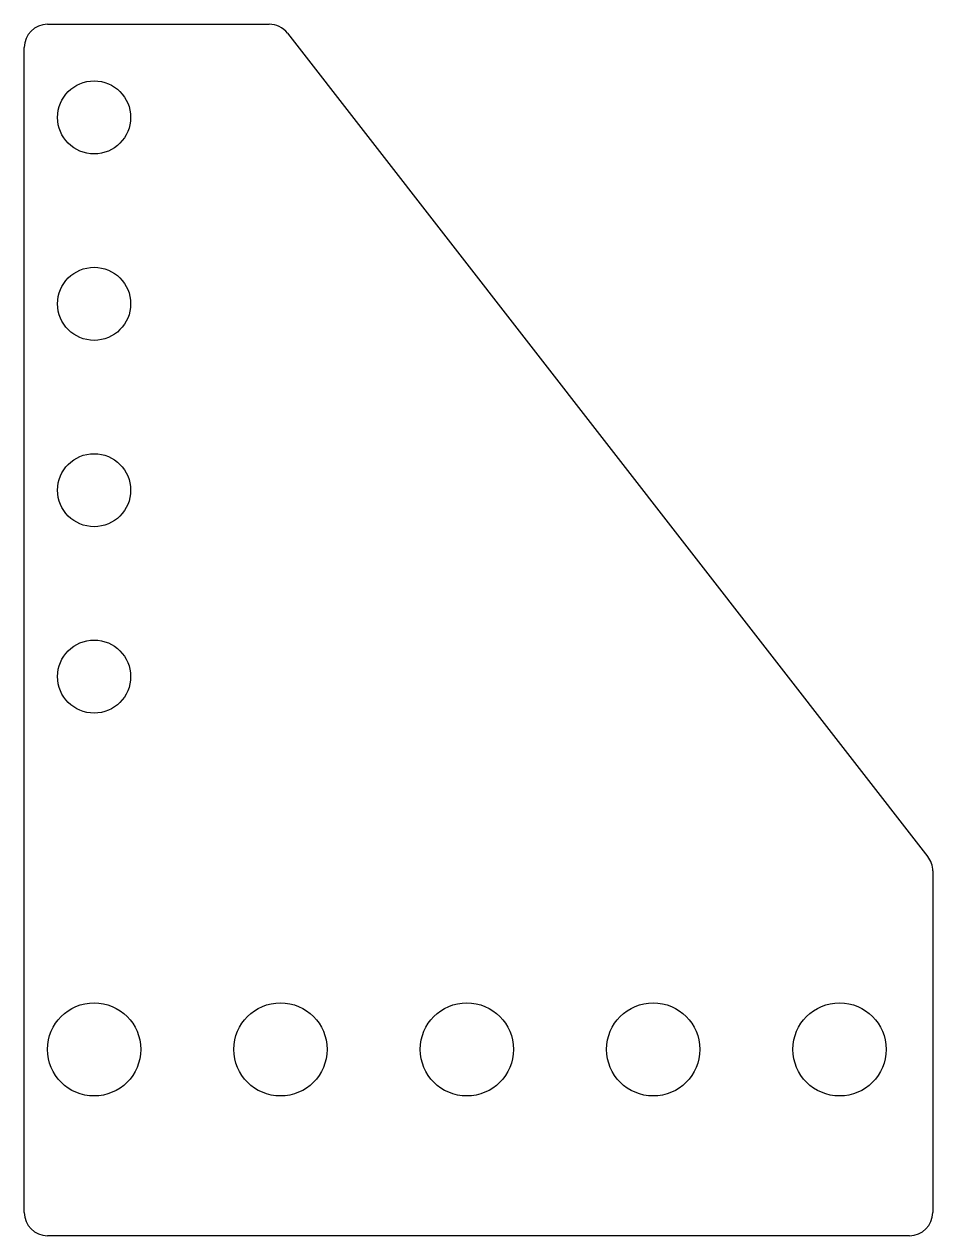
# Model space of a CAD drawing. Extents: x -0.19 to 2.25, y 0 to 3.25.
import ezdxf

# ---------------------------------------------------------------- set-up
doc = ezdxf.new("R2010")
doc.units = 0
doc.header["$MEASUREMENT"] = 0
doc.layers.add('VISIBLE', color=7, linetype='CONTINUOUS')

msp = doc.modelspace()

# ---------------------------------------------------------------- linework, layer by layer
at = {"layer": 'VISIBLE'}
for p, q in [((-0.125, 3.25), (0.4694, 3.25)), ((0.5188, 3.2259), (2.2368, 1.0169)), ((-0.1875, 0.0625), (-0.1875, 3.1875)), ((2.25, 0.9786), (2.25, 0.0625)), ((2.1875, 0), (-0.125, 0))]:
    msp.add_line(p, q, dxfattribs=at)
for centre, radius in [((0, 3), 0.098), ((0, 2.5), 0.098), ((0, 2), 0.098), ((0, 1.5), 0.098), ((0, 0.5), 0.125), ((0.5, 0.5), 0.125), ((1, 0.5), 0.125), ((1.5, 0.5), 0.125), ((2, 0.5), 0.125)]:
    msp.add_circle(centre, radius, dxfattribs=at)
for centre, start, end in [((-0.125, 3.1875), 90, 180), ((0.4694, 3.1875), 37.875, 90), ((2.1875, 0.9786), 0, 37.875), ((-0.125, 0.0625), 180, 270), ((2.1875, 0.0625), 270, 0)]:
    msp.add_arc(centre, 0.0625, start, end, dxfattribs=at)

doc.saveas('drawing.dxf')
